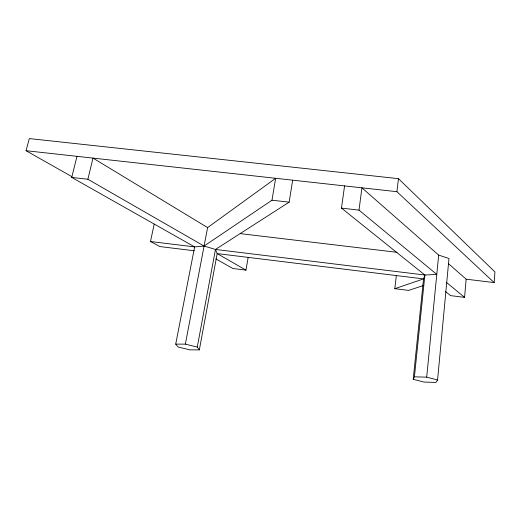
<?xml version="1.0" encoding="UTF-8"?>
<svg xmlns="http://www.w3.org/2000/svg" width="521" height="521" viewBox="0 0 521 521"><rect width="100%" height="100%" fill="white"/><g stroke="black" fill="none" stroke-linecap="round" stroke-linejoin="round"><path stroke-width="0.78" d="M448.516 263.711L466.158 279.178L494.142 282.59L494.95 271.936L398.441 178.657L29.339 138.579L26.05 150.706L71.872 176.658M445.468 291.532L450.58 295.628L464.582 297.374L466.158 279.178M344.57 185.906L341.483 208.12L424.889 275.023L423.547 278.904L413.199 379.288L423.879 382.043L435.973 382.421L437.568 379.998L448.978 258.52L438.675 255.088L361.932 187.82L358.995 210.113L436.78 274.398L424.889 275.023L215.466 249.448L204.082 246.055L87.873 179.257L71.722 177.42L76.991 156.333M437.568 379.998L426.699 377.158L438.675 255.088M413.199 379.288L414.429 376.826L424.889 275.023M423.527 285.501L408.607 290.399L394.827 288.68L396.338 275.407M494.142 282.59L396.911 191.689L398.441 178.657M71.722 177.42L194.639 246.908L175.72 344.12L178.091 346.986L189.781 349.838L199.341 349.904L197.283 347.071L215.466 249.448L289.142 202.161L292.665 180.168M154.177 224.16L150.484 241.516L194.639 246.908L204.082 246.055L271.988 200.214L275.655 178.286L207.605 227.599L185.352 344.134L175.72 344.12M215.844 258.898L232.822 268.497L245.964 270.132L248.159 257.446M199.341 349.904L217.185 253.59L215.466 249.448M87.873 179.257L93.018 158.104L207.605 227.599M394.827 288.68L423.547 278.904L217.185 253.59L245.964 270.132M414.429 376.826L426.699 377.158M26.05 150.706L396.911 191.689M271.988 200.214L289.142 202.161M341.483 208.12L358.995 210.113M240.233 233.616L397.035 252.32M194.346 250.783L159.862 246.557L150.484 241.516M185.352 344.134L197.283 347.071M446.738 282.629L464.582 297.374"/></g></svg>
